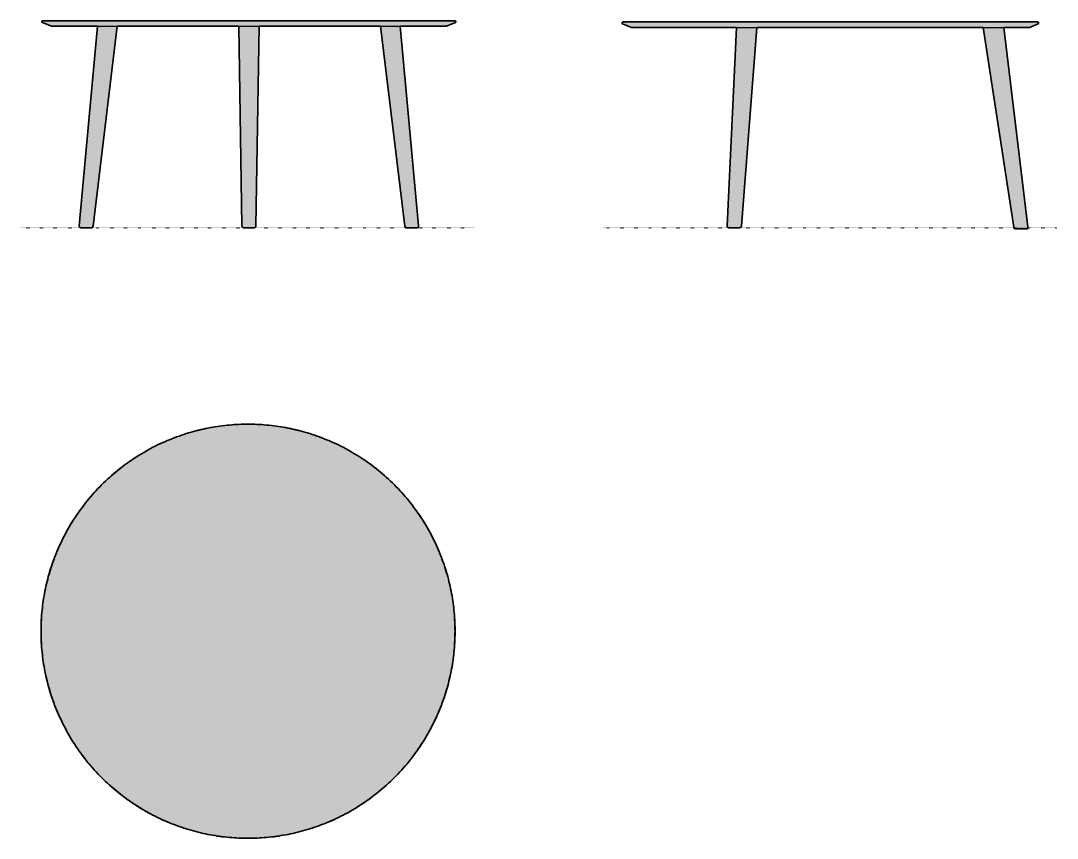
# Model space of a CAD drawing. Header units: millimetres. Extents: x 0 to 2253, y -1326 to 450.
import ezdxf

# ---------------------------------------------------------------- set-up
doc = ezdxf.new("R2010")
doc.units = ezdxf.units.MM
doc.linetypes.add('Dots', pattern=[1, 0, -1])
doc.layers.add('Blocks', color=7, linetype='Continuous')
doc.layers.add('Blocks$Fill', color=7, linetype='Continuous', true_color=0xffffff)
for name, color, linetype, lineweight, true_color in [('Blocks$Inner', 7, 'Continuous', 25, 0x007f00), ('Blocks$Outline', 7, 'Continuous', 35, 0xff3f3f), ('Groud', 7, 'Dots', 25, 0x243775)]:
    doc.layers.add(name, color=color, linetype=linetype, lineweight=lineweight, true_color=true_color)

# ---------------------------------------------------------------- blocks, each defined once
blk = doc.blocks.new('Aarhus Coffe Table Ø90 Top')
at = {"layer": 'Blocks$Fill'}
blk.add_hatch(color=256, dxfattribs=at).paths.add_polyline_path([(900, 0), (899.9, 10), (899.6, 20.1), (899, 30.2), (898.2, 40.4), (897.1, 50.7), (895.8, 61.1), (894.3, 71.5), (892.5, 81.9), (890.4, 92.3), (888.1, 102.8), (885.5, 113.3), (882.6, 123.8), (879.5, 134.3), (876.1, 144.8), (872.4, 155.2), (868.4, 165.6), (864.2, 176), (859.6, 186.3), (854.8, 196.5), (849.7, 206.7), (844.4, 216.7), (838.7, 226.7), (832.8, 236.5), (826.6, 246.2), (820.2, 255.8), (813.5, 265.3), (806.6, 274.5), (799.4, 283.6), (791.9, 292.6), (784.2, 301.3), (776.3, 309.9), (768.2, 318.2), (759.9, 326.3), (751.3, 334.2), (742.6, 341.9), (733.6, 349.4), (724.5, 356.6), (715.3, 363.5), (705.8, 370.2), (696.2, 376.6), (686.5, 382.8), (676.7, 388.7), (666.7, 394.4), (656.7, 399.7), (646.5, 404.8), (636.3, 409.6), (626, 414.2), (615.6, 418.4), (605.2, 422.4), (594.8, 426.1), (584.3, 429.5), (573.8, 432.6), (563.3, 435.5), (552.8, 438.1), (542.3, 440.4), (531.9, 442.5), (521.5, 444.3), (511.1, 445.8), (500.7, 447.1), (490.4, 448.2), (480.2, 449), (470.1, 449.6), (460, 449.9), (450, 450), (440, 449.9), (429.9, 449.6), (419.8, 449), (409.6, 448.2), (399.3, 447.1), (388.9, 445.8), (378.5, 444.3), (368.1, 442.5), (357.7, 440.4), (347.2, 438.1), (336.7, 435.5), (326.2, 432.6), (315.7, 429.5), (305.2, 426.1), (294.8, 422.4), (284.4, 418.4), (274, 414.2), (263.7, 409.6), (253.5, 404.8), (243.3, 399.7), (233.3, 394.4), (223.3, 388.7), (213.5, 382.8), (203.8, 376.6), (194.2, 370.2), (184.7, 363.5), (175.5, 356.6), (166.4, 349.4), (157.4, 341.9), (148.7, 334.2), (140.1, 326.3), (131.8, 318.2), (123.7, 309.9), (115.8, 301.3), (108.1, 292.6), (100.6, 283.6), (93.4, 274.5), (86.5, 265.3), (79.8, 255.8), (73.4, 246.2), (67.2, 236.5), (61.3, 226.7), (55.6, 216.7), (50.3, 206.7), (45.2, 196.5), (40.4, 186.3), (35.8, 176), (31.6, 165.6), (27.6, 155.2), (23.9, 144.8), (20.5, 134.3), (17.4, 123.8), (14.5, 113.3), (11.9, 102.8), (9.6, 92.3), (7.5, 81.9), (5.7, 71.5), (4.2, 61.1), (2.9, 50.7), (1.8, 40.4), (1, 30.2), (0.4, 20.1), (0.1, 10), (0, 0), (0.1, -10), (0.4, -20.1), (1, -30.2), (1.8, -40.4), (2.9, -50.7), (4.2, -61.1), (5.7, -71.5), (7.5, -81.9), (9.6, -92.3), (11.9, -102.8), (14.5, -113.3), (17.4, -123.8), (20.5, -134.3), (23.9, -144.8), (27.6, -155.2), (31.6, -165.6), (35.8, -176), (40.4, -186.3), (45.2, -196.5), (50.3, -206.7), (55.6, -216.7), (61.3, -226.7), (67.2, -236.5), (73.4, -246.2), (79.8, -255.8), (86.5, -265.3), (93.4, -274.5), (100.6, -283.6), (108.1, -292.6), (115.8, -301.3), (123.7, -309.9), (131.8, -318.2), (140.1, -326.3), (148.7, -334.2), (157.4, -341.9), (166.4, -349.4), (175.5, -356.6), (184.7, -363.5), (194.2, -370.2), (203.8, -376.6), (213.5, -382.8), (223.3, -388.7), (233.3, -394.4), (243.3, -399.7), (253.5, -404.8), (263.7, -409.6), (274, -414.2), (284.4, -418.4), (294.8, -422.4), (305.2, -426.1), (315.7, -429.5), (326.2, -432.6), (336.7, -435.5), (347.2, -438.1), (357.7, -440.4), (368.1, -442.5), (378.5, -444.3), (388.9, -445.8), (399.3, -447.1), (409.6, -448.2), (419.8, -449), (429.9, -449.6), (440, -449.9), (450, -450), (460, -449.9), (470.1, -449.6), (480.2, -449), (490.4, -448.2), (500.7, -447.1), (511.1, -445.8), (521.5, -444.3), (531.9, -442.5), (542.3, -440.4), (552.8, -438.1), (563.3, -435.5), (573.8, -432.6), (584.3, -429.5), (594.8, -426.1), (605.2, -422.4), (615.6, -418.4), (626, -414.2), (636.3, -409.6), (646.5, -404.8), (656.7, -399.7), (666.7, -394.4), (676.7, -388.7), (686.5, -382.8), (696.2, -376.6), (705.8, -370.2), (715.3, -363.5), (724.5, -356.6), (733.6, -349.4), (742.6, -341.9), (751.3, -334.2), (759.9, -326.3), (768.2, -318.2), (776.3, -309.9), (784.2, -301.3), (791.9, -292.6), (799.4, -283.6), (806.6, -274.5), (813.5, -265.3), (820.2, -255.8), (826.6, -246.2), (832.8, -236.5), (838.7, -226.7), (844.4, -216.7), (849.7, -206.7), (854.8, -196.5), (859.6, -186.3), (864.2, -176), (868.4, -165.6), (872.4, -155.2), (876.1, -144.8), (879.5, -134.3), (882.6, -123.8), (885.5, -113.3), (888.1, -102.8), (890.4, -92.3), (892.5, -81.9), (894.3, -71.5), (895.8, -61.1), (897.1, -50.7), (898.2, -40.4), (899, -30.2), (899.6, -20.1), (899.9, -10)], flags=0)
at = {"layer": 'Blocks$Inner'}
blk.add_circle((450, 0), 450, dxfattribs=at)
at = {"layer": 'Blocks$Outline'}
blk.add_rational_spline([(900, 0), (900, 450), (450, 450), (0, 450), (0, 0), (0, -450), (450, -450), (900, -450), (900, 0)], [1, 0.707106781187, 1, 0.707106781187, 1, 0.707106781187, 1, 0.707106781187, 1], degree=2, knots=[0, 0, 0, 706.858347, 706.858347, 1413.716694, 1413.716694, 2120.575041, 2120.575041, 2827.433388, 2827.433388, 2827.433388], dxfattribs=at)
blk = doc.blocks.new('Aarhus Coffe Table Ø90 Side')
at = {"layer": 'Blocks$Fill'}
blk.add_hatch(color=256, dxfattribs=at).paths.add_polyline_path([(42.4, 448), (42.4, 448), (42.4, 448), (42.3, 448), (42.3, 447.9), (42.3, 447.9), (42.2, 447.9), (42.2, 447.9), (42.1, 447.9), (42.1, 447.9), (42.1, 447.9), (42, 447.9), (42, 447.9), (42, 447.9), (41.9, 447.9), (41.9, 447.9), (41.8, 447.9), (41.8, 447.9), (41.8, 447.8), (41.7, 447.8), (41.7, 447.8), (41.7, 447.8), (41.6, 447.8), (41.6, 447.8), (41.6, 447.8), (41.5, 447.7), (41.5, 447.7), (41.5, 447.7), (41.4, 447.7), (41.4, 447.7), (41.4, 447.7), (41.3, 447.6), (41.3, 447.6), (41.3, 447.6), (41.2, 447.6), (41.2, 447.5), (41.2, 447.5), (41.2, 447.5), (41.1, 447.5), (41.1, 447.5), (41.1, 447.4), (41, 447.4), (41, 447.4), (41, 447.4), (41, 447.3), (40.9, 447.3), (40.9, 447.3), (40.9, 447.2), (40.9, 447.2), (40.8, 447.2), (40.8, 447.2), (40.8, 447.1), (40.8, 447.1), (40.8, 447.1), (40.7, 447), (40.7, 447), (40.7, 447), (40.7, 446.9), (40.7, 446.9), (40.6, 446.9), (40.6, 446.8), (40.6, 446.8), (40.6, 446.8), (40.6, 446.7), (40.6, 446.7), (40.5, 446.6), (40.5, 446.6), (40.5, 446.5), (40.5, 446.5), (40.5, 446.4), (40.5, 446.4), (40.4, 446.3), (40.4, 446.3), (40.4, 446.2), (40.4, 446.2), (40.4, 446.1), (40.4, 446.1), (40.4, 446), (40.4, 446), (40.4, 445.9), (40.4, 445.9), (40.4, 445.8), (40.4, 445.8), (40.4, 445.7), (40.4, 445.7), (40.4, 445.6), (40.4, 445.6), (40.4, 445.5), (40.4, 445.5), (40.4, 445.5), (40.5, 445.4), (40.5, 445.4), (40.5, 445.3), (40.5, 445.3), (40.5, 445.2), (40.5, 445.2), (40.5, 445.1), (40.6, 445.1), (40.6, 445), (40.6, 445), (40.6, 444.9), (40.6, 444.9), (40.7, 444.9), (40.7, 444.8), (40.7, 444.8), (40.8, 444.7), (40.8, 444.7), (40.8, 444.6), (40.8, 444.6), (40.9, 444.6), (40.9, 444.5), (40.9, 444.5), (41, 444.5), (41, 444.4), (41, 444.4), (41.1, 444.4), (41.1, 444.3), (41.2, 444.3), (41.2, 444.3), (41.2, 444.2), (41.3, 444.2), (41.3, 444.2), (41.4, 444.1), (41.4, 444.1), (41.5, 444.1), (41.5, 444.1), (41.6, 444), (41.6, 444), (41.7, 444), (60.7, 436), (289, 436), (268.9, 4.7), (268.9, 4.6), (268.9, 4.5), (268.9, 4.4), (268.9, 4.2), (268.9, 4.1), (268.9, 4), (269, 3.9), (269, 3.8), (269, 3.7), (269, 3.6), (269, 3.5), (269.1, 3.4), (269.1, 3.3), (269.1, 3.2), (269.1, 3.1), (269.2, 3.1), (269.2, 3), (269.2, 2.9), (269.3, 2.8), (269.3, 2.7), (269.4, 2.6), (269.4, 2.5), (269.5, 2.4), (269.5, 2.3), (269.6, 2.3), (269.6, 2.2), (269.7, 2.1), (269.7, 2), (269.8, 1.9), (269.9, 1.9), (269.9, 1.8), (270, 1.7), (270.1, 1.6), (270.1, 1.6), (270.2, 1.5), (270.3, 1.4), (270.4, 1.4), (270.4, 1.3), (270.5, 1.2), (270.6, 1.2), (270.7, 1.1), (270.7, 1.1), (270.8, 1), (270.9, 1), (271, 0.9), (271.1, 0.9), (271.2, 0.8), (271.3, 0.8), (271.4, 0.7), (271.4, 0.7), (271.5, 0.6), (271.6, 0.6), (271.7, 0.6), (271.8, 0.5), (271.9, 0.5), (272, 0.5), (272.1, 0.5), (272.2, 0.4), (272.3, 0.4), (272.4, 0.4), (272.5, 0.4), (272.6, 0.4), (272.7, 0.4), (272.8, 0.4), (272.9, 0.4), (272.9, 0.4), (273, 0.4), (273, 0.4), (273, 0.4), (295.8, 0.4), (295.9, 0.4), (296, 0.4), (296.1, 0.4), (296.2, 0.4), (296.3, 0.4), (296.4, 0.4), (296.5, 0.4), (296.6, 0.4), (296.7, 0.5), (296.8, 0.5), (296.8, 0.5), (296.9, 0.5), (297, 0.6), (297.1, 0.6), (297.2, 0.6), (297.3, 0.7), (297.4, 0.7), (297.5, 0.7), (297.6, 0.8), (297.7, 0.8), (297.7, 0.9), (297.8, 0.9), (297.9, 1), (298, 1), (298.1, 1.1), (298.1, 1.1), (298.2, 1.2), (298.3, 1.2), (298.4, 1.3), (298.4, 1.3), (298.5, 1.4), (298.6, 1.5), (298.6, 1.5), (298.7, 1.6), (298.8, 1.7), (298.8, 1.7), (298.9, 1.8), (299, 1.9), (299, 1.9), (299.1, 2), (299.1, 2.1), (299.2, 2.2), (299.2, 2.3), (299.3, 2.3), (299.3, 2.4), (299.4, 2.5), (299.4, 2.6), (299.5, 2.7), (299.5, 2.8), (299.6, 2.8), (299.6, 2.9), (299.6, 3), (299.7, 3.1), (299.7, 3.2), (299.7, 3.3), (299.7, 3.4), (299.8, 3.5), (299.8, 3.6), (299.8, 3.7), (299.8, 3.8), (299.8, 3.9), (299.9, 4), (299.9, 4.1), (299.9, 4.2), (333.6, 436), (825.3, 436), (891.9, 1.5), (891.9, 1.4), (891.9, 1.3), (892, 1.2), (892, 1.1), (892, 1), (892, 0.9), (892.1, 0.8), (892.1, 0.8), (892.1, 0.7), (892.2, 0.6), (892.2, 0.5), (892.2, 0.4), (892.3, 0.3), (892.3, 0.3), (892.3, 0.2), (892.4, 0.1), (892.4, 0), (892.5, -0.1), (892.5, -0.1), (892.6, -0.2), (892.6, -0.3), (892.7, -0.4), (892.7, -0.4), (892.8, -0.5), (892.9, -0.6), (892.9, -0.6), (893, -0.7), (893, -0.8), (893.1, -0.8), (893.2, -0.9), (893.2, -1), (893.3, -1), (893.4, -1.1), (893.4, -1.1), (893.5, -1.2), (893.6, -1.2), (893.7, -1.3), (893.7, -1.3), (893.8, -1.4), (893.9, -1.4), (894, -1.5), (894, -1.5), (894.1, -1.6), (894.2, -1.6), (894.3, -1.6), (894.4, -1.7), (894.4, -1.7), (894.5, -1.8), (894.6, -1.8), (894.7, -1.8), (894.8, -1.8), (894.9, -1.9), (895, -1.9), (895.1, -1.9), (895.1, -1.9), (895.2, -1.9), (895.3, -2), (895.4, -2), (895.5, -2), (895.6, -2), (895.7, -2), (895.8, -2), (895.9, -2), (896, -2), (918.7, -2), (918.8, -2), (918.9, -2), (919, -2), (919.1, -2), (919.2, -2), (919.3, -2), (919.4, -2), (919.5, -1.9), (919.6, -1.9), (919.7, -1.9), (919.8, -1.9), (919.9, -1.8), (920, -1.8), (920.1, -1.8), (920.2, -1.7), (920.3, -1.7), (920.4, -1.7), (920.5, -1.6), (920.5, -1.6), (920.6, -1.5), (920.7, -1.5), (920.8, -1.4), (920.9, -1.4), (921, -1.3), (921.1, -1.3), (921.1, -1.2), (921.2, -1.1), (921.3, -1.1), (921.4, -1), (921.4, -0.9), (921.5, -0.9), (921.6, -0.8), (921.7, -0.7), (921.7, -0.7), (921.8, -0.6), (921.9, -0.5), (921.9, -0.4), (922, -0.4), (922, -0.3), (922.1, -0.2), (922.1, -0.1), (922.2, 0), (922.2, 0), (922.3, 0.1), (922.3, 0.2), (922.4, 0.3), (922.4, 0.4), (922.5, 0.5), (922.5, 0.6), (922.5, 0.7), (922.6, 0.8), (922.6, 0.9), (922.6, 1), (922.7, 1.1), (922.7, 1.2), (922.7, 1.3), (922.7, 1.4), (922.7, 1.5), (922.8, 1.6), (922.8, 1.7), (922.8, 1.8), (922.8, 1.9), (922.8, 2), (922.8, 2.1), (922.8, 2.2), (922.8, 2.3), (922.8, 2.5), (922.8, 2.6), (870.6, 436), (925.9, 436), (944.9, 444), (945, 444), (945, 444), (945.1, 444.1), (945.1, 444.1), (945.2, 444.1), (945.2, 444.1), (945.3, 444.2), (945.3, 444.2), (945.3, 444.2), (945.4, 444.3), (945.4, 444.3), (945.5, 444.3), (945.5, 444.4), (945.5, 444.4), (945.6, 444.4), (945.6, 444.5), (945.6, 444.5), (945.7, 444.5), (945.7, 444.6), (945.7, 444.6), (945.8, 444.6), (945.8, 444.7), (945.8, 444.7), (945.9, 444.8), (945.9, 444.8), (945.9, 444.9), (945.9, 444.9), (946, 444.9), (946, 445), (946, 445), (946, 445.1), (946, 445.1), (946.1, 445.2), (946.1, 445.2), (946.1, 445.3), (946.1, 445.3), (946.1, 445.4), (946.1, 445.4), (946.1, 445.5), (946.2, 445.5), (946.2, 445.5), (946.2, 445.6), (946.2, 445.6), (946.2, 445.7), (946.2, 445.7), (946.2, 445.8), (946.2, 445.8), (946.2, 445.9), (946.2, 445.9), (946.2, 446), (946.2, 446), (946.2, 446.1), (946.2, 446.1), (946.2, 446.2), (946.2, 446.2), (946.2, 446.3), (946.1, 446.3), (946.1, 446.4), (946.1, 446.4), (946.1, 446.5), (946.1, 446.5), (946.1, 446.6), (946.1, 446.6), (946, 446.7), (946, 446.8), (946, 446.8), (946, 446.8), (946, 446.9), (945.9, 446.9), (945.9, 446.9), (945.9, 447), (945.9, 447), (945.9, 447), (945.8, 447.1), (945.8, 447.1), (945.8, 447.1), (945.8, 447.2), (945.7, 447.2), (945.7, 447.2), (945.7, 447.2), (945.7, 447.3), (945.6, 447.3), (945.6, 447.3), (945.6, 447.4), (945.6, 447.4), (945.5, 447.4), (945.5, 447.4), (945.5, 447.5), (945.5, 447.5), (945.4, 447.5), (945.4, 447.5), (945.4, 447.5), (945.3, 447.6), (945.3, 447.6), (945.3, 447.6), (945.2, 447.6), (945.2, 447.7), (945.2, 447.7), (945.2, 447.7), (945.1, 447.7), (945.1, 447.7), (945.1, 447.7), (945, 447.8), (945, 447.8), (945, 447.8), (944.9, 447.8), (944.9, 447.8), (944.8, 447.8), (944.8, 447.8), (944.8, 447.9), (944.7, 447.9), (944.7, 447.9), (944.7, 447.9), (944.6, 447.9), (944.6, 447.9), (944.6, 447.9), (944.5, 447.9), (944.5, 447.9), (944.4, 447.9), (944.4, 447.9), (944.4, 447.9), (944.3, 447.9), (944.3, 447.9), (944.3, 448), (944.2, 448), (944.2, 448), (944.1, 448)], flags=0)
at = {"layer": 'Blocks$Inner'}
blk.add_line((299.9, 4.2), (333.6, 436), dxfattribs=at)
for points in [[(41.7, 444), (60.7, 436)], [(944.1, 448), (42.4, 448)], [(60.7, 436), (925.9, 436), (944.9, 444)], [(289, 436), (268.9, 4.7)], [(825.3, 436), (891.9, 1.5)], [(922.8, 2.6), (870.6, 436)], [(273, 0.4), (295.8, 0.4)], [(896, -2), (918.7, -2)]]:
    blk.add_lwpolyline(points, dxfattribs=at)
for points, knots in [([(42.4, 448), (41.6, 448), (40.9, 447.5), (40.6, 446.7), (40.1, 445.6), (40.6, 444.4), (41.7, 444)], [5, 5, 5, 5, 6, 6, 6, 7, 7, 7, 7]), ([(944.9, 444), (946, 444.4), (946.5, 445.6), (946, 446.7), (945.7, 447.5), (945, 448), (944.1, 448)], [2, 2, 2, 2, 3, 3, 3, 4, 4, 4, 4]), ([(268.9, 4.7), (268.8, 2.4), (270.6, 0.5), (272.8, 0.4), (272.9, 0.4), (273, 0.4), (273, 0.4)], [0, 0, 0, 0, 1, 1, 1, 2, 2, 2, 2]), ([(918.7, -2), (920.9, -2), (922.8, -0.2), (922.8, 2.1), (922.8, 2.3), (922.8, 2.4), (922.8, 2.6)], [2, 2, 2, 2, 3, 3, 3, 4, 4, 4, 4])]:
    blk.add_open_spline(points, degree=3, knots=knots, dxfattribs=at)
for points in [[(295.8, 0.4), (297.9, 0.4), (299.7, 2), (299.9, 4.2)], [(891.9, 1.5), (892.2, -0.5), (893.9, -2), (896, -2)]]:
    blk.add_open_spline(points, degree=3, dxfattribs=at)
at = {"layer": 'Blocks$Outline'}
for points in [[(41.7, 444), (60.7, 436)], [(944.1, 448), (42.4, 448)], [(60.7, 436), (289, 436)], [(289, 436), (268.9, 4.7)], [(299.9, 4.2), (333.6, 436)], [(333.6, 436), (825.3, 436)], [(825.3, 436), (891.9, 1.5)], [(922.8, 2.6), (870.6, 436)], [(870.6, 436), (925.9, 436)], [(925.9, 436), (944.9, 444)], [(273, 0.4), (295.8, 0.4)], [(896, -2), (918.7, -2)]]:
    blk.add_lwpolyline(points, dxfattribs=at)
for points, knots in [([(42.4, 448), (41.6, 448), (40.9, 447.5), (40.6, 446.7), (40.1, 445.6), (40.6, 444.4), (41.7, 444)], [-2, -2, -2, -2, -1, -1, -1, 0, 0, 0, 0]), ([(944.9, 444), (946, 444.4), (946.5, 445.6), (946, 446.7), (945.7, 447.5), (945, 448), (944.1, 448)], [0, 0, 0, 0, 1, 1, 1, 2, 2, 2, 2]), ([(268.9, 4.7), (268.8, 2.4), (270.6, 0.5), (272.8, 0.4), (272.9, 0.4), (273, 0.4), (273, 0.4)], [0, 0, 0, 0, 1, 1, 1, 2, 2, 2, 2]), ([(918.7, -2), (920.9, -2), (922.8, -0.2), (922.8, 2.1), (922.8, 2.3), (922.8, 2.4), (922.8, 2.6)], [0, 0, 0, 0, 1, 1, 1, 2, 2, 2, 2])]:
    blk.add_open_spline(points, degree=3, knots=knots, dxfattribs=at)
for points in [[(295.8, 0.4), (297.9, 0.4), (299.7, 2), (299.9, 4.2)], [(891.9, 1.5), (892.2, -0.5), (893.9, -2), (896, -2)]]:
    blk.add_open_spline(points, degree=3, dxfattribs=at)
blk = doc.blocks.new('Aarhus Coffe Table Ø90 Front')
at = {"layer": 'Blocks$Fill'}
blk.add_hatch(color=256, dxfattribs=at).paths.add_polyline_path([(944.9, 446.6), (944.9, 446.6), (944.9, 446.6), (945, 446.6), (945, 446.6), (945.1, 446.7), (945.1, 446.7), (945.1, 446.7), (945.2, 446.7), (945.2, 446.7), (945.2, 446.8), (945.3, 446.8), (945.3, 446.8), (945.3, 446.8), (945.4, 446.9), (945.4, 446.9), (945.4, 446.9), (945.5, 447), (945.5, 447), (945.5, 447), (945.6, 447), (945.6, 447.1), (945.6, 447.1), (945.6, 447.1), (945.7, 447.2), (945.7, 447.2), (945.7, 447.2), (945.8, 447.3), (945.8, 447.3), (945.8, 447.4), (945.8, 447.4), (945.8, 447.4), (945.9, 447.5), (945.9, 447.5), (945.9, 447.6), (945.9, 447.6), (945.9, 447.6), (946, 447.7), (946, 447.7), (946, 447.8), (946, 447.8), (946, 447.8), (946, 447.9), (946, 447.9), (946.1, 448), (946.1, 448), (946.1, 448.1), (946.1, 448.1), (946.1, 448.1), (946.1, 448.2), (946.1, 448.2), (946.1, 448.3), (946.1, 448.3), (946.1, 448.4), (946.1, 448.4), (946.1, 448.4), (946.1, 448.5), (946.1, 448.5), (946.1, 448.6), (946.1, 448.6), (946.1, 448.6), (946.1, 448.7), (946.1, 448.7), (946.1, 448.8), (946.1, 448.8), (946.1, 448.8), (946, 448.9), (946, 448.9), (946, 449), (946, 449), (946, 449), (946, 449.1), (946, 449.1), (946, 449.2), (945.9, 449.2), (945.9, 449.2), (945.9, 449.3), (945.9, 449.3), (945.9, 449.3), (945.8, 449.4), (945.8, 449.4), (945.8, 449.5), (945.8, 449.5), (945.8, 449.5), (945.7, 449.6), (945.7, 449.6), (945.7, 449.6), (945.7, 449.7), (945.6, 449.7), (945.6, 449.7), (945.6, 449.8), (945.5, 449.8), (945.5, 449.8), (945.5, 449.9), (945.4, 449.9), (945.4, 449.9), (945.4, 450), (945.3, 450), (945.3, 450), (945.3, 450), (945.2, 450.1), (945.2, 450.1), (945.2, 450.1), (945.1, 450.1), (945.1, 450.2), (945, 450.2), (945, 450.2), (945, 450.2), (944.9, 450.2), (944.9, 450.3), (944.8, 450.3), (944.8, 450.3), (944.8, 450.3), (944.7, 450.3), (944.7, 450.3), (944.6, 450.3), (944.6, 450.4), (944.5, 450.4), (944.5, 450.4), (944.5, 450.4), (944.4, 450.4), (944.4, 450.4), (944.3, 450.4), (944.3, 450.4), (944.3, 450.4), (944.2, 450.4), (944.2, 450.4), (944.1, 450.4), (944.1, 450.4), (496.1, 450.4), (48, 450.4), (48, 450.4), (47.9, 450.4), (47.9, 450.4), (47.9, 450.4), (47.8, 450.4), (47.8, 450.4), (47.7, 450.4), (47.7, 450.4), (47.7, 450.4), (47.6, 450.4), (47.6, 450.4), (47.5, 450.4), (47.5, 450.3), (47.5, 450.3), (47.4, 450.3), (47.4, 450.3), (47.3, 450.3), (47.3, 450.3), (47.2, 450.3), (47.2, 450.2), (47.2, 450.2), (47.1, 450.2), (47.1, 450.2), (47, 450.2), (47, 450.1), (47, 450.1), (46.9, 450.1), (46.9, 450.1), (46.9, 450), (46.8, 450), (46.8, 450), (46.8, 450), (46.7, 449.9), (46.7, 449.9), (46.7, 449.9), (46.6, 449.8), (46.6, 449.8), (46.6, 449.8), (46.5, 449.7), (46.5, 449.7), (46.5, 449.7), (46.4, 449.6), (46.4, 449.6), (46.4, 449.6), (46.4, 449.5), (46.3, 449.5), (46.3, 449.5), (46.3, 449.4), (46.3, 449.4), (46.3, 449.3), (46.2, 449.3), (46.2, 449.3), (46.2, 449.2), (46.2, 449.2), (46.2, 449.2), (46.2, 449.1), (46.1, 449.1), (46.1, 449), (46.1, 449), (46.1, 449), (46.1, 448.9), (46.1, 448.9), (46.1, 448.8), (46.1, 448.8), (46.1, 448.8), (46, 448.7), (46, 448.7), (46, 448.6), (46, 448.6), (46, 448.6), (46, 448.5), (46, 448.5), (46, 448.4), (46, 448.4), (46, 448.4), (46, 448.3), (46, 448.3), (46, 448.2), (46, 448.2), (46, 448.1), (46, 448.1), (46.1, 448.1), (46.1, 448), (46.1, 448), (46.1, 447.9), (46.1, 447.9), (46.1, 447.8), (46.1, 447.8), (46.1, 447.8), (46.1, 447.7), (46.2, 447.7), (46.2, 447.6), (46.2, 447.6), (46.2, 447.6), (46.2, 447.5), (46.3, 447.5), (46.3, 447.4), (46.3, 447.4), (46.3, 447.4), (46.3, 447.3), (46.4, 447.3), (46.4, 447.2), (46.4, 447.2), (46.4, 447.2), (46.5, 447.1), (46.5, 447.1), (46.5, 447.1), (46.6, 447), (46.6, 447), (46.6, 447), (46.7, 447), (46.7, 446.9), (46.7, 446.9), (46.8, 446.9), (46.8, 446.8), (46.8, 446.8), (46.9, 446.8), (46.9, 446.8), (46.9, 446.7), (47, 446.7), (47, 446.7), (47, 446.7), (47.1, 446.7), (47.1, 446.6), (47.1, 446.6), (47.2, 446.6), (47.2, 446.6), (47.2, 446.6), (66.8, 438.4), (166.9, 438.4), (127.2, 4.7), (127.1, 4.6), (127.1, 4.5), (127.1, 4.4), (127.1, 4.3), (127.1, 4.2), (127.1, 4.1), (127.2, 4), (127.2, 3.9), (127.2, 3.8), (127.2, 3.7), (127.2, 3.6), (127.2, 3.5), (127.3, 3.4), (127.3, 3.3), (127.3, 3.2), (127.3, 3.1), (127.4, 3), (127.4, 2.9), (127.5, 2.8), (127.5, 2.7), (127.5, 2.6), (127.6, 2.5), (127.6, 2.4), (127.7, 2.3), (127.7, 2.2), (127.8, 2.2), (127.9, 2.1), (127.9, 2), (128, 1.9), (128, 1.8), (128.1, 1.7), (128.2, 1.7), (128.3, 1.6), (128.3, 1.5), (128.4, 1.5), (128.5, 1.4), (128.5, 1.3), (128.6, 1.2), (128.7, 1.2), (128.8, 1.1), (128.9, 1.1), (129, 1), (129.1, 0.9), (129.1, 0.9), (129.2, 0.8), (129.3, 0.8), (129.4, 0.7), (129.5, 0.7), (129.6, 0.7), (129.7, 0.6), (129.8, 0.6), (129.9, 0.6), (130, 0.5), (130.1, 0.5), (130.2, 0.5), (130.3, 0.4), (130.4, 0.4), (130.5, 0.4), (130.6, 0.4), (130.7, 0.4), (130.8, 0.4), (130.9, 0.4), (131, 0.4), (131.1, 0.4), (153.2, 0.4), (153.3, 0.4), (153.4, 0.4), (153.5, 0.4), (153.5, 0.4), (153.6, 0.4), (153.7, 0.4), (153.8, 0.4), (153.9, 0.4), (154, 0.4), (154.1, 0.5), (154.1, 0.5), (154.2, 0.5), (154.3, 0.5), (154.4, 0.5), (154.5, 0.6), (154.6, 0.6), (154.7, 0.6), (154.8, 0.7), (154.8, 0.7), (154.9, 0.8), (155, 0.8), (155.1, 0.8), (155.2, 0.9), (155.3, 0.9), (155.3, 1), (155.4, 1), (155.5, 1.1), (155.6, 1.1), (155.6, 1.2), (155.7, 1.3), (155.8, 1.3), (155.9, 1.4), (155.9, 1.4), (156, 1.5), (156.1, 1.6), (156.1, 1.6), (156.2, 1.7), (156.3, 1.8), (156.3, 1.9), (156.4, 1.9), (156.4, 2), (156.5, 2.1), (156.5, 2.2), (156.6, 2.2), (156.6, 2.3), (156.7, 2.4), (156.7, 2.5), (156.8, 2.6), (156.8, 2.6), (156.9, 2.7), (156.9, 2.8), (156.9, 2.9), (157, 3), (157, 3.1), (157, 3.1), (157, 3.2), (157.1, 3.3), (157.1, 3.4), (157.1, 3.5), (157.1, 3.6), (157.1, 3.6), (157.2, 3.7), (157.2, 3.8), (157.2, 3.9), (209.8, 438.4), (473.8, 438.4), (481, 4.3), (481, 4.2), (481, 4.1), (481, 4), (481, 3.9), (481, 3.9), (481, 3.8), (481.1, 3.7), (481.1, 3.6), (481.1, 3.5), (481.1, 3.4), (481.1, 3.3), (481.2, 3.2), (481.2, 3.1), (481.2, 3), (481.3, 2.9), (481.3, 2.8), (481.3, 2.8), (481.4, 2.7), (481.4, 2.6), (481.5, 2.5), (481.5, 2.4), (481.6, 2.3), (481.6, 2.2), (481.7, 2.1), (481.7, 2.1), (481.8, 2), (481.8, 1.9), (481.9, 1.8), (482, 1.7), (482, 1.7), (482.1, 1.6), (482.2, 1.5), (482.3, 1.4), (482.3, 1.4), (482.4, 1.3), (482.5, 1.2), (482.6, 1.2), (482.7, 1.1), (482.7, 1.1), (482.8, 1), (482.9, 1), (483, 0.9), (483.1, 0.9), (483.2, 0.8), (483.3, 0.8), (483.3, 0.7), (483.4, 0.7), (483.5, 0.6), (483.6, 0.6), (483.7, 0.6), (483.8, 0.5), (483.9, 0.5), (484, 0.5), (484.1, 0.5), (484.2, 0.4), (484.3, 0.4), (484.4, 0.4), (484.5, 0.4), (484.5, 0.4), (484.6, 0.4), (484.7, 0.4), (484.8, 0.4), (484.9, 0.4), (485, 0.4), (496.1, 0.4), (507.1, 0.4), (507.2, 0.4), (507.3, 0.4), (507.4, 0.4), (507.5, 0.4), (507.6, 0.4), (507.7, 0.4), (507.8, 0.4), (507.9, 0.4), (507.9, 0.4), (508, 0.5), (508.1, 0.5), (508.2, 0.5), (508.3, 0.5), (508.4, 0.6), (508.5, 0.6), (508.6, 0.6), (508.7, 0.7), (508.8, 0.7), (508.9, 0.8), (509, 0.8), (509, 0.9), (509.1, 0.9), (509.2, 1), (509.3, 1), (509.4, 1.1), (509.5, 1.1), (509.6, 1.2), (509.6, 1.2), (509.7, 1.3), (509.8, 1.4), (509.9, 1.4), (509.9, 1.5), (510, 1.6), (510.1, 1.7), (510.1, 1.7), (510.2, 1.8), (510.3, 1.9), (510.3, 2), (510.4, 2.1), (510.5, 2.1), (510.5, 2.2), (510.6, 2.3), (510.6, 2.4), (510.7, 2.5), (510.7, 2.6), (510.8, 2.7), (510.8, 2.8), (510.8, 2.8), (510.9, 2.9), (510.9, 3), (510.9, 3.1), (511, 3.2), (511, 3.3), (511, 3.4), (511, 3.5), (511.1, 3.6), (511.1, 3.7), (511.1, 3.8), (511.1, 3.9), (511.1, 3.9), (511.1, 4), (511.1, 4.1), (511.1, 4.2), (511.1, 4.3), (518.3, 438.4), (782.3, 438.4), (834.9, 3.9), (835, 3.8), (835, 3.7), (835, 3.6), (835, 3.6), (835, 3.5), (835, 3.4), (835.1, 3.3), (835.1, 3.2), (835.1, 3.1), (835.1, 3.1), (835.2, 3), (835.2, 2.9), (835.2, 2.8), (835.3, 2.7), (835.3, 2.6), (835.4, 2.6), (835.4, 2.5), (835.4, 2.4), (835.5, 2.3), (835.5, 2.2), (835.6, 2.2), (835.6, 2.1), (835.7, 2), (835.7, 1.9), (835.8, 1.9), (835.9, 1.8), (835.9, 1.7), (836, 1.6), (836.1, 1.6), (836.1, 1.5), (836.2, 1.4), (836.3, 1.4), (836.3, 1.3), (836.4, 1.3), (836.5, 1.2), (836.6, 1.1), (836.6, 1.1), (836.7, 1), (836.8, 1), (836.9, 0.9), (837, 0.9), (837, 0.8), (837.1, 0.8), (837.2, 0.8), (837.3, 0.7), (837.4, 0.7), (837.5, 0.6), (837.5, 0.6), (837.6, 0.6), (837.7, 0.5), (837.8, 0.5), (837.9, 0.5), (838, 0.5), (838.1, 0.5), (838.1, 0.4), (838.2, 0.4), (838.3, 0.4), (838.4, 0.4), (838.5, 0.4), (838.6, 0.4), (838.7, 0.4), (838.7, 0.4), (838.8, 0.4), (838.9, 0.4), (861, 0.4), (861.1, 0.4), (861.2, 0.4), (861.3, 0.4), (861.4, 0.4), (861.5, 0.4), (861.6, 0.4), (861.7, 0.4), (861.8, 0.4), (861.9, 0.5), (862, 0.5), (862.1, 0.5), (862.2, 0.6), (862.3, 0.6), (862.4, 0.6), (862.5, 0.7), (862.6, 0.7), (862.7, 0.7), (862.8, 0.8), (862.9, 0.8), (863, 0.9), (863.1, 0.9), (863.2, 1), (863.2, 1.1), (863.3, 1.1), (863.4, 1.2), (863.5, 1.2), (863.6, 1.3), (863.7, 1.4), (863.7, 1.5), (863.8, 1.5), (863.9, 1.6), (863.9, 1.7), (864, 1.7), (864.1, 1.8), (864.1, 1.9), (864.2, 2), (864.3, 2.1), (864.3, 2.2), (864.4, 2.2), (864.4, 2.3), (864.5, 2.4), (864.5, 2.5), (864.6, 2.6), (864.6, 2.7), (864.7, 2.8), (864.7, 2.9), (864.7, 3), (864.8, 3.1), (864.8, 3.2), (864.8, 3.3), (864.9, 3.4), (864.9, 3.5), (864.9, 3.6), (864.9, 3.7), (864.9, 3.8), (865, 3.9), (865, 4), (865, 4.1), (865, 4.2), (865, 4.3), (865, 4.4), (865, 4.5), (865, 4.6), (865, 4.7), (825.2, 438.4), (925.4, 438.4)], flags=0)
at = {"layer": 'Blocks$Inner'}
for p, q in [((166.9, 438.4), (127.2, 4.7)), ((157.2, 3.9), (209.8, 438.4)), ((473.8, 438.4), (481, 4.3)), ((782.3, 438.4), (834.9, 3.9)), ((865, 4.7), (825.2, 438.4)), ((131.1, 0.4), (153.2, 0.4)), ((838.9, 0.4), (861, 0.4))]:
    blk.add_line(p, q, dxfattribs=at)
for points in [[(47.2, 446.6), (66.8, 438.4), (496.1, 438.4), (925.4, 438.4), (944.9, 446.6)], [(944.1, 450.4), (496.1, 450.4), (48, 450.4)], [(511.1, 4.3), (518.3, 438.4)], [(485, 0.4), (496.1, 0.4), (507.1, 0.4)]]:
    blk.add_lwpolyline(points, dxfattribs=at)
for centre, radius, start, end in [((48, 448.4), 2, 90, 247.22), ((944.1, 448.4), 2, 292.78, 90), ((131.1, 4.4), 4, 174.8067, 270), ((153.2, 4.4), 4, 270, 353.1471), ((485, 4.4), 4, 180.9398, 270), ((507.1, 4.4), 4, 270, 359.0602), ((838.9, 4.4), 4, 186.8529, 270), ((861, 4.4), 4, 270, 5.1933)]:
    blk.add_arc(centre, radius, start, end, dxfattribs=at)
at = {"layer": 'Blocks$Outline'}
for points in [[(47.2, 446.6), (66.8, 438.4)], [(496.1, 450.4), (48, 450.4)], [(66.8, 438.4), (166.9, 438.4)], [(166.9, 438.4), (127.2, 4.7)], [(157.2, 3.9), (209.8, 438.4)], [(209.8, 438.4), (473.8, 438.4)], [(473.8, 438.4), (481, 4.3)], [(944.1, 450.4), (496.1, 450.4)], [(511.1, 4.3), (518.3, 438.4)], [(518.3, 438.4), (782.3, 438.4)], [(782.3, 438.4), (834.9, 3.9)], [(865, 4.7), (825.2, 438.4)], [(825.2, 438.4), (925.4, 438.4)], [(925.4, 438.4), (944.9, 446.6)], [(131.1, 0.4), (153.2, 0.4)], [(485, 0.4), (496.1, 0.4)], [(496.1, 0.4), (507.1, 0.4)], [(838.9, 0.4), (861, 0.4)]]:
    blk.add_lwpolyline(points, dxfattribs=at)
for points, weights, knots in [([(48, 450.4), (46.4, 450.4), (46.1, 448.8), (45.7, 447.2), (47.2, 446.6)], [1, 0.773784887102, 1, 0.773784887102, 1], [0, 0, 0, 2.744007, 2.744007, 5.488014, 5.488014, 5.488014]), ([(944.9, 446.6), (946.4, 447.2), (946.1, 448.8), (945.7, 450.4), (944.1, 450.4)], [1, 0.773784887102, 1, 0.773784887102, 1], [0, 0, 0, 2.744007, 2.744007, 5.488014, 5.488014, 5.488014]), ([(127.2, 4.7), (127, 3), (128.2, 1.7), (129.4, 0.4), (131.1, 0.4)], [1, 0.914971399405, 1, 0.914971399405, 1], [0, 0, 0, 3.322874, 3.322874, 6.645749, 6.645749, 6.645749]), ([(861, 0.4), (862.8, 0.4), (863.9, 1.7), (865.1, 3), (865, 4.7)], [1, 0.914971399405, 1, 0.914971399405, 1], [0, 0, 0, 3.322874, 3.322874, 6.645749, 6.645749, 6.645749])]:
    blk.add_rational_spline(points, weights, degree=2, knots=knots, dxfattribs=at)
for points, weights in [([(153.2, 0.4), (156.8, 0.4), (157.2, 3.9)], [1, 0.74810458857, 1]), ([(481, 4.3), (481.1, 0.4), (485, 0.4)], [1, 0.712881835059, 1]), ([(507.1, 0.4), (511.1, 0.4), (511.1, 4.3)], [1, 0.712881835059, 1]), ([(834.9, 3.9), (835.4, 0.4), (838.9, 0.4)], [1, 0.74810458857, 1])]:
    blk.add_rational_spline(points, weights, degree=2, dxfattribs=at)

msp = doc.modelspace()

# ---------------------------------------------------------------- linework, layer by layer
at = {"layer": 'Groud'}
for points in [[(0, 0), (986.6, 0)], [(1266.7, 0), (2253.3, 0)]]:
    msp.add_lwpolyline(points, dxfattribs=at)

# ---------------------------------------------------------------- block references
at = {"layer": 'Blocks'}
for name, p in [('Aarhus Coffe Table Ø90 Front', (0, 0)), ('Aarhus Coffe Table Ø90 Side', (1266.7, 0)), ('Aarhus Coffe Table Ø90 Top', (44.1, -876.4))]:
    msp.add_blockref(name, p, dxfattribs=at)

doc.saveas('drawing.dxf')
